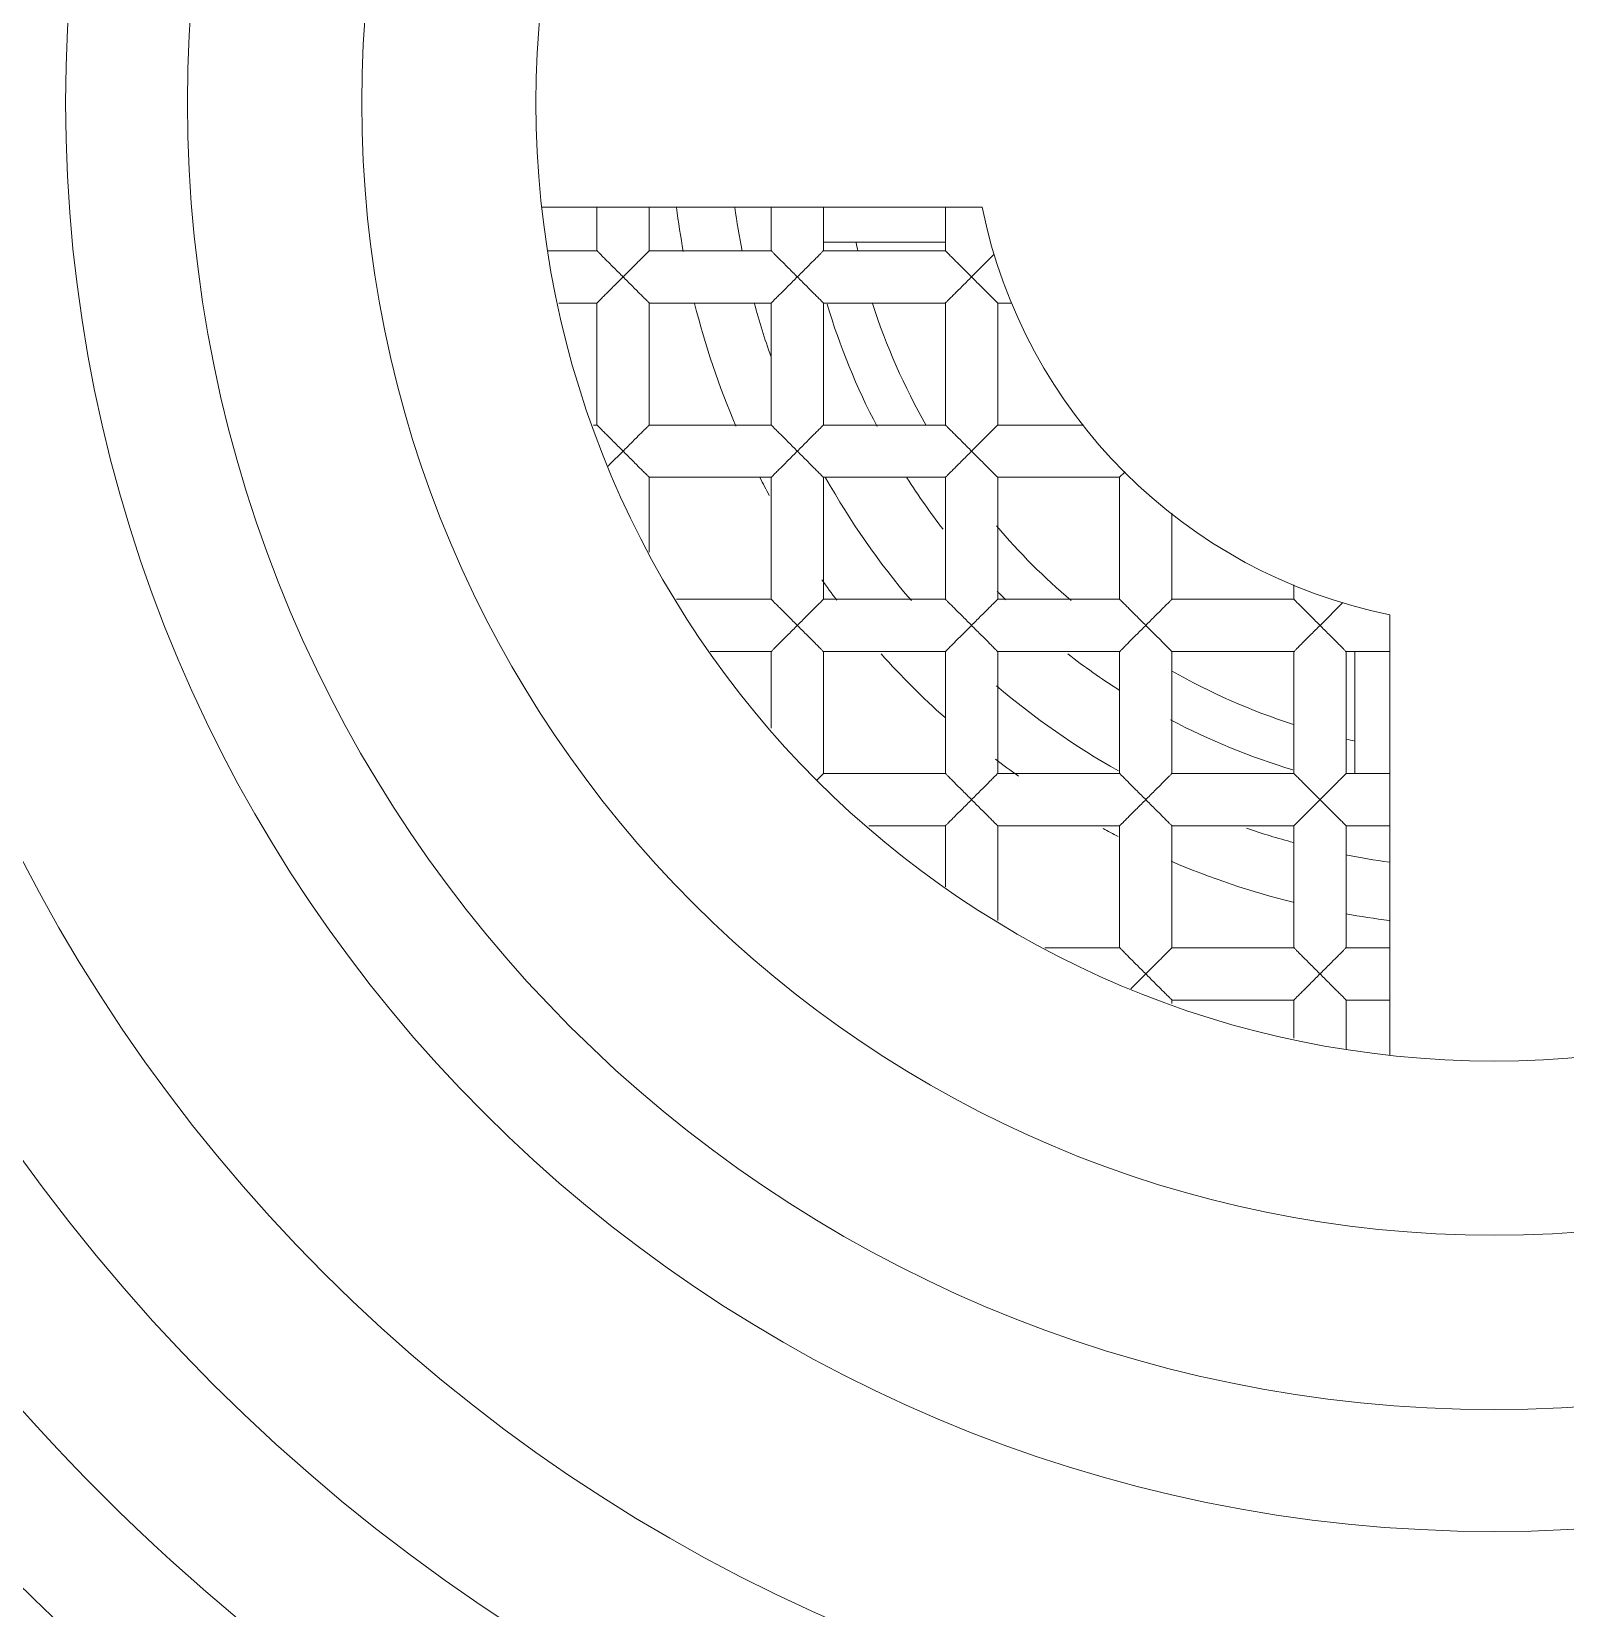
# Model space of a CAD drawing. Header units: millimetres. Extents: x 860 to 1444, y -43 to 267.
# Drawn here: x 1328.75602 to 1328.76482, y 257.45562 to 257.46466 of the extents above; entities that cross this region are included whole.
import ezdxf

# ---------------------------------------------------------------- set-up
doc = ezdxf.new("R2010")
doc.units = ezdxf.units.MM
doc.header["$MEASUREMENT"] = 0
doc.layers.add('furniture', color=251, linetype='Continuous', lineweight=5)
doc.layers.add('Furnitures', color=251, linetype='Continuous', lineweight=5)

# ---------------------------------------------------------------- blocks, each defined once
blk = doc.blocks.new('FF-08 Head Shower - Plan')
at = {"layer": 'Furnitures'}
for p, q in [((25832.7827, 2839.66774), (25832.7827, 2839.41497)), ((25832.80773, 2839.6643), (25832.80773, 2839.63602)), ((25832.83773, 2839.65791), (25832.83773, 2839.63602)), ((25832.80773, 2839.63602), (25832.7827, 2839.63602)), ((25832.90773, 2839.63602), (25832.83773, 2839.63602)), ((25832.90773, 2839.63791), (25832.90773, 2839.63602)), ((25832.93027, 2839.62856), (25832.93132, 2839.62962)), ((25832.92273, 2839.62102), (25832.93027, 2839.62856)), ((25832.80773, 2839.60602), (25832.7827, 2839.60602)), ((25832.80773, 2839.60602), (25832.80773, 2839.53602)), ((25832.83773, 2839.60602), (25832.83773, 2839.53602)), ((25832.90773, 2839.60602), (25832.83773, 2839.60602)), ((25832.90773, 2839.60602), (25832.90773, 2839.53602)), ((25832.93773, 2839.60602), (25832.93773, 2839.53602)), ((25832.98073, 2839.60602), (25832.93773, 2839.60602)), ((25833.00773, 2839.59038), (25833.00773, 2839.53602)), ((25833.03773, 2839.57109), (25833.03773, 2839.53602)), ((25832.80773, 2839.53602), (25832.7827, 2839.53602)), ((25832.90773, 2839.53602), (25832.83773, 2839.53602)), ((25833.00773, 2839.53602), (25832.93773, 2839.53602)), ((25833.08175, 2839.53602), (25833.03773, 2839.53602)), ((25832.80773, 2839.50602), (25832.7827, 2839.50602)), ((25832.80273, 2839.43602), (25832.80273, 2839.50602)), ((25832.80773, 2839.50602), (25832.80773, 2839.43602)), ((25832.83773, 2839.50602), (25832.83773, 2839.43602)), ((25832.90773, 2839.50602), (25832.83773, 2839.50602)), ((25832.90773, 2839.50602), (25832.90773, 2839.43602)), ((25832.93773, 2839.50602), (25832.93773, 2839.43602)), ((25833.00773, 2839.50602), (25832.93773, 2839.50602)), ((25833.00773, 2839.50602), (25833.00773, 2839.43602)), ((25833.03773, 2839.50602), (25833.03773, 2839.43602)), ((25833.10773, 2839.50602), (25833.03773, 2839.50602)), ((25833.11159, 2839.50989), (25833.10773, 2839.50602)), ((25833.10773, 2839.50602), (25833.10773, 2839.43602)), ((25833.13773, 2839.48005), (25833.13773, 2839.43602)), ((25832.80773, 2839.43602), (25832.7827, 2839.43602)), ((25832.90773, 2839.43602), (25832.83773, 2839.43602)), ((25833.00773, 2839.43602), (25832.93773, 2839.43602)), ((25833.10773, 2839.43602), (25833.03773, 2839.43602)), ((25833.17274, 2839.43602), (25833.13773, 2839.43602)), ((25832.82273, 2839.42102), (25832.80966, 2839.40795)), ((25832.83773, 2839.40602), (25832.83773, 2839.39783)), ((25832.90773, 2839.40602), (25832.83773, 2839.40602)), ((25832.90773, 2839.40602), (25832.90773, 2839.35669)), ((25832.93773, 2839.40602), (25832.93773, 2839.33602)), ((25833.00773, 2839.40602), (25832.93773, 2839.40602)), ((25833.00773, 2839.40602), (25833.00773, 2839.33602)), ((25833.03773, 2839.40602), (25833.03773, 2839.33602)), ((25833.10773, 2839.40602), (25833.03773, 2839.40602)), ((25833.10773, 2839.40602), (25833.10773, 2839.33602)), ((25833.13773, 2839.40602), (25833.13773, 2839.33602)), ((25833.19209, 2839.40602), (25833.13773, 2839.40602)), ((25833.20773, 2839.37904), (25833.20773, 2839.33602)), ((25832.93463, 2839.33292), (25832.93773, 2839.33602)), ((25833.00773, 2839.33602), (25832.93773, 2839.33602)), ((25833.10773, 2839.33602), (25833.03773, 2839.33602)), ((25833.20773, 2839.33602), (25833.13773, 2839.33602)), ((25833.22273, 2839.32102), (25833.23027, 2839.32856)), ((25833.23027, 2839.32856), (25833.23133, 2839.32962)), ((25833.00773, 2839.30602), (25832.95839, 2839.30602)), ((25833.00773, 2839.30602), (25833.00773, 2839.23602)), ((25833.10773, 2839.30602), (25833.03773, 2839.30602)), ((25833.03773, 2839.30602), (25833.03773, 2839.23602)), ((25833.10773, 2839.30602), (25833.10773, 2839.23602)), ((25833.20773, 2839.30602), (25833.13773, 2839.30602)), ((25833.13773, 2839.30602), (25833.13773, 2839.23602)), ((25833.20773, 2839.30602), (25833.20773, 2839.23602)), ((25833.23963, 2839.30602), (25833.23773, 2839.30602)), ((25833.23773, 2839.30602), (25833.23773, 2839.23602)), ((25833.00773, 2839.23602), (25832.99953, 2839.23602)), ((25833.10773, 2839.23602), (25833.03773, 2839.23602)), ((25833.20773, 2839.23602), (25833.13773, 2839.23602)), ((25833.25961, 2839.23602), (25833.23773, 2839.23602)), ((25833.02273, 2839.22102), (25833.00966, 2839.20795)), ((25833.10773, 2839.20602), (25833.03773, 2839.20602)), ((25833.03773, 2839.20602), (25833.03773, 2839.18099)), ((25833.10773, 2839.20602), (25833.10773, 2839.18099)), ((25833.20773, 2839.20602), (25833.13773, 2839.20602)), ((25833.13773, 2839.20602), (25833.13773, 2839.18099)), ((25833.20773, 2839.20602), (25833.20773, 2839.18099)), ((25833.26595, 2839.20602), (25833.23773, 2839.20602)), ((25833.23773, 2839.20602), (25833.23773, 2839.18099)), ((25833.03773, 2839.20102), (25833.10773, 2839.20102)), ((25833.01667, 2839.18099), (25833.26945, 2839.18099))]:
    blk.add_line(p, q, dxfattribs=at)
for radius in [15, 13.07386, 11.95076, 1.7, 1.6, 1.5, 1.2, 1.13, 1.04, 0.82, 0.75, 0.75, 0.65, 0.55]:
    blk.add_circle((25832.72273, 2839.12102), radius, dxfattribs=at)
for radius, start, end in [(0.95, 89.34264, 88.50628), (0.47321, 79.60953, 82.70093), (0.47321, 66.8969, 75.90215), (0.44, 78.83883, 82.14771), (0.44, 70.67781, 74.79816), (0.47321, 61.55593, 62.95175), (0.4, 62.30622, 73.20817), (0.44, 49.49616, 60.71246), (0.47321, 52.88895, 54.63922), (0.375, 76.88026, 77.68223), (0.375, 60.40665, 72.0942), (0.47321, 41.77198, 48.04161), (0.4, 52.27246, 57.42586), (0.3, 11.53148, 78.46852), (0.375, 40.36829, 49.6317), (0.4, 44.51212, 45.48788), (0.44, 29.35673, 40.48748), (0.47321, 35.24999, 37.21436), (0.4, 32.57414, 37.72754), (0.47321, 27.15045, 28.32719), (0.375, 17.9058, 29.59336), (0.4, 16.79183, 27.69378), (0.47321, 14.11912, 23.0763), (0.44, 15.17035, 18.84201), (0.375, 12.31777, 13.11974), (0.44, 7.85766, 11.17222), (0.47321, 7.31829, 10.35168)]:
    blk.add_arc((25832.72273, 2839.12102), radius, start, end, dxfattribs=at)
for points, knots in [([(25832.80773, 2839.63602), (25832.80778, 2839.63602), (25832.80789, 2839.6358), (25832.80822, 2839.63556), (25832.8087, 2839.63504), (25832.80935, 2839.6344), (25832.81014, 2839.63361), (25832.81138, 2839.63237), (25832.81312, 2839.63063), (25832.81536, 2839.62839), (25832.81859, 2839.62517), (25832.82104, 2839.62267), (25832.82273, 2839.62102)], [0, 0, 0, 0, 0.007363, 0.028045, 0.061248, 0.105306, 0.158198, 0.218252, 0.354532, 0.505666, 0.665989, 1, 1, 1, 1]), ([(25832.82273, 2839.62102), (25832.82441, 2839.62267), (25832.82686, 2839.62517), (25832.8301, 2839.62839), (25832.83234, 2839.63063), (25832.83407, 2839.63237), (25832.83532, 2839.63361), (25832.8361, 2839.6344), (25832.83676, 2839.63504), (25832.83724, 2839.63556), (25832.83756, 2839.6358), (25832.83768, 2839.63602), (25832.83773, 2839.63602)], [0, 0, 0, 0, 0.334001, 0.494316, 0.64545, 0.781726, 0.841779, 0.894689, 0.938757, 0.971929, 0.992572, 1, 1, 1, 1]), ([(25832.90773, 2839.63602), (25832.90778, 2839.63602), (25832.90789, 2839.6358), (25832.90822, 2839.63556), (25832.9087, 2839.63504), (25832.90935, 2839.6344), (25832.91014, 2839.63361), (25832.91138, 2839.63237), (25832.91312, 2839.63063), (25832.91536, 2839.62839), (25832.91859, 2839.62517), (25832.92104, 2839.62267), (25832.92273, 2839.62102)], [0, 0, 0, 0, 0.007363, 0.028045, 0.061248, 0.105306, 0.158198, 0.218252, 0.354532, 0.505666, 0.665989, 1, 1, 1, 1]), ([(25832.82273, 2839.62102), (25832.82104, 2839.61937), (25832.81859, 2839.61687), (25832.81536, 2839.61365), (25832.81312, 2839.61141), (25832.81138, 2839.60967), (25832.81014, 2839.60843), (25832.80935, 2839.60764), (25832.8087, 2839.60701), (25832.80822, 2839.60648), (25832.80789, 2839.60624), (25832.80778, 2839.60602), (25832.80773, 2839.60602)], [0, 0, 0, 0, 0.33401, 0.494331, 0.645464, 0.781741, 0.841794, 0.894693, 0.938756, 0.971944, 0.992605, 1, 1, 1, 1]), ([(25832.83773, 2839.60602), (25832.83768, 2839.60602), (25832.83756, 2839.60624), (25832.83724, 2839.60648), (25832.83676, 2839.60701), (25832.8361, 2839.60764), (25832.83532, 2839.60843), (25832.83407, 2839.60967), (25832.83234, 2839.61141), (25832.8301, 2839.61365), (25832.82686, 2839.61687), (25832.82441, 2839.61937), (25832.82273, 2839.62102)], [0, 0, 0, 0, 0.007411, 0.028064, 0.061245, 0.10531, 0.158215, 0.218268, 0.354545, 0.50568, 0.665997, 1, 1, 1, 1]), ([(25832.92273, 2839.62102), (25832.92104, 2839.61937), (25832.91859, 2839.61687), (25832.91536, 2839.61365), (25832.91312, 2839.61141), (25832.91138, 2839.60967), (25832.91014, 2839.60843), (25832.90935, 2839.60764), (25832.9087, 2839.60701), (25832.90822, 2839.60648), (25832.90789, 2839.60624), (25832.90778, 2839.60602), (25832.90773, 2839.60602)], [0, 0, 0, 0, 0.33401, 0.494331, 0.645464, 0.781741, 0.841794, 0.894693, 0.938756, 0.971944, 0.992605, 1, 1, 1, 1]), ([(25832.93773, 2839.60602), (25832.93768, 2839.60602), (25832.93756, 2839.60624), (25832.93724, 2839.60648), (25832.93676, 2839.60701), (25832.9361, 2839.60764), (25832.93532, 2839.60843), (25832.93407, 2839.60967), (25832.93234, 2839.61141), (25832.9301, 2839.61365), (25832.92686, 2839.61687), (25832.92441, 2839.61937), (25832.92273, 2839.62102)], [0, 0, 0, 0, 0.007411, 0.028064, 0.061245, 0.10531, 0.158215, 0.218268, 0.354545, 0.50568, 0.665997, 1, 1, 1, 1]), ([(25832.80773, 2839.53602), (25832.80778, 2839.53602), (25832.80789, 2839.5358), (25832.80822, 2839.53556), (25832.8087, 2839.53504), (25832.80935, 2839.5344), (25832.81014, 2839.53361), (25832.81138, 2839.53237), (25832.81312, 2839.53063), (25832.81536, 2839.52839), (25832.81859, 2839.52517), (25832.82104, 2839.52267), (25832.82273, 2839.52102)], [0, 0, 0, 0, 0.007363, 0.028045, 0.061248, 0.105306, 0.158198, 0.218252, 0.354532, 0.505666, 0.665989, 1, 1, 1, 1]), ([(25832.82273, 2839.52102), (25832.82441, 2839.52267), (25832.82686, 2839.52517), (25832.8301, 2839.52839), (25832.83234, 2839.53063), (25832.83407, 2839.53237), (25832.83532, 2839.53361), (25832.8361, 2839.5344), (25832.83676, 2839.53504), (25832.83724, 2839.53556), (25832.83756, 2839.5358), (25832.83768, 2839.53602), (25832.83773, 2839.53602)], [0, 0, 0, 0, 0.334001, 0.494316, 0.64545, 0.781726, 0.841779, 0.894689, 0.938757, 0.971929, 0.992572, 1, 1, 1, 1]), ([(25832.90773, 2839.53602), (25832.90778, 2839.53602), (25832.90789, 2839.5358), (25832.90822, 2839.53556), (25832.9087, 2839.53504), (25832.90935, 2839.5344), (25832.91014, 2839.53361), (25832.91138, 2839.53237), (25832.91312, 2839.53063), (25832.91536, 2839.52839), (25832.91859, 2839.52517), (25832.92104, 2839.52267), (25832.92273, 2839.52102)], [0, 0, 0, 0, 0.007363, 0.028045, 0.061248, 0.105306, 0.158198, 0.218252, 0.354532, 0.505666, 0.665989, 1, 1, 1, 1]), ([(25832.92273, 2839.52102), (25832.92441, 2839.52267), (25832.92686, 2839.52517), (25832.9301, 2839.52839), (25832.93234, 2839.53063), (25832.93407, 2839.53237), (25832.93532, 2839.53361), (25832.9361, 2839.5344), (25832.93676, 2839.53504), (25832.93724, 2839.53556), (25832.93756, 2839.5358), (25832.93768, 2839.53602), (25832.93773, 2839.53602)], [0, 0, 0, 0, 0.334001, 0.494316, 0.64545, 0.781726, 0.841779, 0.894689, 0.938757, 0.971929, 0.992572, 1, 1, 1, 1]), ([(25833.00773, 2839.53602), (25833.00778, 2839.53602), (25833.00789, 2839.5358), (25833.00822, 2839.53556), (25833.0087, 2839.53504), (25833.00935, 2839.5344), (25833.01014, 2839.53361), (25833.01138, 2839.53237), (25833.01312, 2839.53063), (25833.01536, 2839.52839), (25833.01859, 2839.52517), (25833.02104, 2839.52267), (25833.02273, 2839.52102)], [0, 0, 0, 0, 0.007363, 0.028045, 0.061248, 0.105306, 0.158198, 0.218252, 0.354532, 0.505666, 0.665989, 1, 1, 1, 1]), ([(25833.02273, 2839.52102), (25833.02441, 2839.52267), (25833.02686, 2839.52517), (25833.0301, 2839.52839), (25833.03234, 2839.53063), (25833.03407, 2839.53237), (25833.03532, 2839.53361), (25833.0361, 2839.5344), (25833.03676, 2839.53504), (25833.03724, 2839.53556), (25833.03756, 2839.5358), (25833.03768, 2839.53602), (25833.03773, 2839.53602)], [0, 0, 0, 0, 0.334001, 0.494316, 0.64545, 0.781726, 0.841779, 0.894689, 0.938757, 0.971929, 0.992572, 1, 1, 1, 1]), ([(25832.82273, 2839.52102), (25832.82104, 2839.51937), (25832.81859, 2839.51687), (25832.81536, 2839.51365), (25832.81312, 2839.51141), (25832.81138, 2839.50967), (25832.81014, 2839.50843), (25832.80935, 2839.50764), (25832.8087, 2839.50701), (25832.80822, 2839.50648), (25832.80789, 2839.50624), (25832.80778, 2839.50602), (25832.80773, 2839.50602)], [0, 0, 0, 0, 0.33401, 0.494331, 0.645464, 0.781741, 0.841794, 0.894693, 0.938756, 0.971944, 0.992605, 1, 1, 1, 1]), ([(25832.83773, 2839.50602), (25832.83768, 2839.50602), (25832.83756, 2839.50624), (25832.83724, 2839.50648), (25832.83676, 2839.50701), (25832.8361, 2839.50764), (25832.83532, 2839.50843), (25832.83407, 2839.50967), (25832.83234, 2839.51141), (25832.8301, 2839.51365), (25832.82686, 2839.51687), (25832.82441, 2839.51937), (25832.82273, 2839.52102)], [0, 0, 0, 0, 0.007411, 0.028064, 0.061245, 0.10531, 0.158215, 0.218268, 0.354545, 0.50568, 0.665997, 1, 1, 1, 1]), ([(25832.92273, 2839.52102), (25832.92104, 2839.51937), (25832.91859, 2839.51687), (25832.91536, 2839.51365), (25832.91312, 2839.51141), (25832.91138, 2839.50967), (25832.91014, 2839.50843), (25832.90935, 2839.50764), (25832.9087, 2839.50701), (25832.90822, 2839.50648), (25832.90789, 2839.50624), (25832.90778, 2839.50602), (25832.90773, 2839.50602)], [0, 0, 0, 0, 0.33401, 0.494331, 0.645464, 0.781741, 0.841794, 0.894693, 0.938756, 0.971944, 0.992605, 1, 1, 1, 1]), ([(25832.93773, 2839.50602), (25832.93768, 2839.50602), (25832.93756, 2839.50624), (25832.93724, 2839.50648), (25832.93676, 2839.50701), (25832.9361, 2839.50764), (25832.93532, 2839.50843), (25832.93407, 2839.50967), (25832.93234, 2839.51141), (25832.9301, 2839.51365), (25832.92686, 2839.51687), (25832.92441, 2839.51937), (25832.92273, 2839.52102)], [0, 0, 0, 0, 0.007411, 0.028064, 0.061245, 0.10531, 0.158215, 0.218268, 0.354545, 0.50568, 0.665997, 1, 1, 1, 1]), ([(25833.02273, 2839.52102), (25833.02104, 2839.51937), (25833.01859, 2839.51687), (25833.01536, 2839.51365), (25833.01312, 2839.51141), (25833.01138, 2839.50967), (25833.01014, 2839.50843), (25833.00935, 2839.50764), (25833.0087, 2839.50701), (25833.00822, 2839.50648), (25833.00789, 2839.50624), (25833.00778, 2839.50602), (25833.00773, 2839.50602)], [0, 0, 0, 0, 0.33401, 0.494331, 0.645464, 0.781741, 0.841794, 0.894693, 0.938756, 0.971944, 0.992605, 1, 1, 1, 1]), ([(25833.03773, 2839.50602), (25833.03768, 2839.50602), (25833.03756, 2839.50624), (25833.03724, 2839.50648), (25833.03676, 2839.50701), (25833.0361, 2839.50764), (25833.03532, 2839.50843), (25833.03407, 2839.50967), (25833.03234, 2839.51141), (25833.0301, 2839.51365), (25833.02686, 2839.51687), (25833.02441, 2839.51937), (25833.02273, 2839.52102)], [0, 0, 0, 0, 0.007411, 0.028064, 0.061245, 0.10531, 0.158215, 0.218268, 0.354545, 0.50568, 0.665997, 1, 1, 1, 1]), ([(25832.80773, 2839.43602), (25832.80778, 2839.43602), (25832.80789, 2839.4358), (25832.80822, 2839.43556), (25832.8087, 2839.43504), (25832.80935, 2839.4344), (25832.81014, 2839.43361), (25832.81138, 2839.43237), (25832.81312, 2839.43063), (25832.81536, 2839.42839), (25832.81859, 2839.42517), (25832.82104, 2839.42267), (25832.82273, 2839.42102)], [0, 0, 0, 0, 0.007363, 0.028045, 0.061248, 0.105306, 0.158198, 0.218252, 0.354532, 0.505666, 0.665989, 1, 1, 1, 1]), ([(25832.82273, 2839.42102), (25832.82441, 2839.42267), (25832.82686, 2839.42517), (25832.8301, 2839.42839), (25832.83234, 2839.43063), (25832.83407, 2839.43237), (25832.83532, 2839.43361), (25832.8361, 2839.4344), (25832.83676, 2839.43504), (25832.83724, 2839.43556), (25832.83756, 2839.4358), (25832.83768, 2839.43602), (25832.83773, 2839.43602)], [0, 0, 0, 0, 0.334001, 0.494316, 0.64545, 0.781726, 0.841779, 0.894689, 0.938757, 0.971929, 0.992572, 1, 1, 1, 1]), ([(25832.90773, 2839.43602), (25832.90778, 2839.43602), (25832.90789, 2839.4358), (25832.90822, 2839.43556), (25832.9087, 2839.43504), (25832.90935, 2839.4344), (25832.91014, 2839.43361), (25832.91138, 2839.43237), (25832.91312, 2839.43063), (25832.91536, 2839.42839), (25832.91859, 2839.42517), (25832.92104, 2839.42267), (25832.92273, 2839.42102)], [0, 0, 0, 0, 0.007363, 0.028045, 0.061248, 0.105306, 0.158198, 0.218252, 0.354532, 0.505666, 0.665989, 1, 1, 1, 1]), ([(25832.92273, 2839.42102), (25832.92441, 2839.42267), (25832.92686, 2839.42517), (25832.9301, 2839.42839), (25832.93234, 2839.43063), (25832.93407, 2839.43237), (25832.93532, 2839.43361), (25832.9361, 2839.4344), (25832.93676, 2839.43504), (25832.93724, 2839.43556), (25832.93756, 2839.4358), (25832.93768, 2839.43602), (25832.93773, 2839.43602)], [0, 0, 0, 0, 0.334001, 0.494316, 0.64545, 0.781726, 0.841779, 0.894689, 0.938757, 0.971929, 0.992572, 1, 1, 1, 1]), ([(25833.00773, 2839.43602), (25833.00778, 2839.43602), (25833.00789, 2839.4358), (25833.00822, 2839.43556), (25833.0087, 2839.43504), (25833.00935, 2839.4344), (25833.01014, 2839.43361), (25833.01138, 2839.43237), (25833.01312, 2839.43063), (25833.01536, 2839.42839), (25833.01859, 2839.42517), (25833.02104, 2839.42267), (25833.02273, 2839.42102)], [0, 0, 0, 0, 0.007363, 0.028045, 0.061248, 0.105306, 0.158198, 0.218252, 0.354532, 0.505666, 0.665989, 1, 1, 1, 1]), ([(25833.02273, 2839.42102), (25833.02441, 2839.42267), (25833.02686, 2839.42517), (25833.0301, 2839.42839), (25833.03234, 2839.43063), (25833.03407, 2839.43237), (25833.03532, 2839.43361), (25833.0361, 2839.4344), (25833.03676, 2839.43504), (25833.03724, 2839.43556), (25833.03756, 2839.4358), (25833.03768, 2839.43602), (25833.03773, 2839.43602)], [0, 0, 0, 0, 0.334001, 0.494316, 0.64545, 0.781726, 0.841779, 0.894689, 0.938757, 0.971929, 0.992572, 1, 1, 1, 1]), ([(25833.10773, 2839.43602), (25833.10778, 2839.43602), (25833.10789, 2839.4358), (25833.10822, 2839.43556), (25833.1087, 2839.43504), (25833.10935, 2839.4344), (25833.11014, 2839.43361), (25833.11138, 2839.43237), (25833.11312, 2839.43063), (25833.11536, 2839.42839), (25833.11859, 2839.42517), (25833.12104, 2839.42267), (25833.12273, 2839.42102)], [0, 0, 0, 0, 0.007363, 0.028045, 0.061248, 0.105306, 0.158198, 0.218252, 0.354532, 0.505666, 0.665989, 1, 1, 1, 1]), ([(25833.12273, 2839.42102), (25833.12441, 2839.42267), (25833.12686, 2839.42517), (25833.1301, 2839.42839), (25833.13234, 2839.43063), (25833.13407, 2839.43237), (25833.13532, 2839.43361), (25833.1361, 2839.4344), (25833.13676, 2839.43504), (25833.13724, 2839.43556), (25833.13756, 2839.4358), (25833.13768, 2839.43602), (25833.13773, 2839.43602)], [0, 0, 0, 0, 0.334001, 0.494316, 0.64545, 0.781726, 0.841779, 0.894689, 0.938757, 0.971929, 0.992572, 1, 1, 1, 1]), ([(25832.83773, 2839.40602), (25832.83768, 2839.40602), (25832.83756, 2839.40624), (25832.83724, 2839.40648), (25832.83676, 2839.40701), (25832.8361, 2839.40764), (25832.83532, 2839.40843), (25832.83407, 2839.40967), (25832.83234, 2839.41141), (25832.8301, 2839.41365), (25832.82686, 2839.41687), (25832.82441, 2839.41937), (25832.82273, 2839.42102)], [0, 0, 0, 0, 0.007411, 0.028064, 0.061245, 0.10531, 0.158215, 0.218268, 0.354545, 0.50568, 0.665997, 1, 1, 1, 1]), ([(25832.92273, 2839.42102), (25832.92104, 2839.41937), (25832.91859, 2839.41687), (25832.91536, 2839.41365), (25832.91312, 2839.41141), (25832.91138, 2839.40967), (25832.91014, 2839.40843), (25832.90935, 2839.40764), (25832.9087, 2839.40701), (25832.90822, 2839.40648), (25832.90789, 2839.40624), (25832.90778, 2839.40602), (25832.90773, 2839.40602)], [0, 0, 0, 0, 0.33401, 0.494331, 0.645464, 0.781741, 0.841794, 0.894693, 0.938756, 0.971944, 0.992605, 1, 1, 1, 1]), ([(25832.93773, 2839.40602), (25832.93768, 2839.40602), (25832.93756, 2839.40624), (25832.93724, 2839.40648), (25832.93676, 2839.40701), (25832.9361, 2839.40764), (25832.93532, 2839.40843), (25832.93407, 2839.40967), (25832.93234, 2839.41141), (25832.9301, 2839.41365), (25832.92686, 2839.41687), (25832.92441, 2839.41937), (25832.92273, 2839.42102)], [0, 0, 0, 0, 0.007411, 0.028064, 0.061245, 0.10531, 0.158215, 0.218268, 0.354545, 0.50568, 0.665997, 1, 1, 1, 1]), ([(25833.02273, 2839.42102), (25833.02104, 2839.41937), (25833.01859, 2839.41687), (25833.01536, 2839.41365), (25833.01312, 2839.41141), (25833.01138, 2839.40967), (25833.01014, 2839.40843), (25833.00935, 2839.40764), (25833.0087, 2839.40701), (25833.00822, 2839.40648), (25833.00789, 2839.40624), (25833.00778, 2839.40602), (25833.00773, 2839.40602)], [0, 0, 0, 0, 0.33401, 0.494331, 0.645464, 0.781741, 0.841794, 0.894693, 0.938756, 0.971944, 0.992605, 1, 1, 1, 1]), ([(25833.03773, 2839.40602), (25833.03768, 2839.40602), (25833.03756, 2839.40624), (25833.03724, 2839.40648), (25833.03676, 2839.40701), (25833.0361, 2839.40764), (25833.03532, 2839.40843), (25833.03407, 2839.40967), (25833.03234, 2839.41141), (25833.0301, 2839.41365), (25833.02686, 2839.41687), (25833.02441, 2839.41937), (25833.02273, 2839.42102)], [0, 0, 0, 0, 0.007411, 0.028064, 0.061245, 0.10531, 0.158215, 0.218268, 0.354545, 0.50568, 0.665997, 1, 1, 1, 1]), ([(25833.12273, 2839.42102), (25833.12104, 2839.41937), (25833.11859, 2839.41687), (25833.11536, 2839.41365), (25833.11312, 2839.41141), (25833.11138, 2839.40967), (25833.11014, 2839.40843), (25833.10935, 2839.40764), (25833.1087, 2839.40701), (25833.10822, 2839.40648), (25833.10789, 2839.40624), (25833.10778, 2839.40602), (25833.10773, 2839.40602)], [0, 0, 0, 0, 0.33401, 0.494331, 0.645464, 0.781741, 0.841794, 0.894693, 0.938756, 0.971944, 0.992605, 1, 1, 1, 1]), ([(25833.13773, 2839.40602), (25833.13768, 2839.40602), (25833.13756, 2839.40624), (25833.13724, 2839.40648), (25833.13676, 2839.40701), (25833.1361, 2839.40764), (25833.13532, 2839.40843), (25833.13407, 2839.40967), (25833.13234, 2839.41141), (25833.1301, 2839.41365), (25833.12686, 2839.41687), (25833.12441, 2839.41937), (25833.12273, 2839.42102)], [0, 0, 0, 0, 0.007411, 0.028064, 0.061245, 0.10531, 0.158215, 0.218268, 0.354545, 0.50568, 0.665997, 1, 1, 1, 1]), ([(25833.00773, 2839.33602), (25833.00778, 2839.33602), (25833.00789, 2839.3358), (25833.00822, 2839.33556), (25833.0087, 2839.33504), (25833.00935, 2839.3344), (25833.01014, 2839.33361), (25833.01138, 2839.33237), (25833.01312, 2839.33063), (25833.01536, 2839.32839), (25833.01859, 2839.32517), (25833.02104, 2839.32267), (25833.02273, 2839.32102)], [0, 0, 0, 0, 0.007363, 0.028045, 0.061248, 0.105306, 0.158198, 0.218252, 0.354532, 0.505666, 0.665989, 1, 1, 1, 1]), ([(25833.02273, 2839.32102), (25833.02441, 2839.32267), (25833.02686, 2839.32517), (25833.0301, 2839.32839), (25833.03234, 2839.33063), (25833.03407, 2839.33237), (25833.03532, 2839.33361), (25833.0361, 2839.3344), (25833.03676, 2839.33504), (25833.03724, 2839.33556), (25833.03756, 2839.3358), (25833.03768, 2839.33602), (25833.03773, 2839.33602)], [0, 0, 0, 0, 0.334001, 0.494316, 0.64545, 0.781726, 0.841779, 0.894689, 0.938757, 0.971929, 0.992572, 1, 1, 1, 1]), ([(25833.10773, 2839.33602), (25833.10778, 2839.33602), (25833.10789, 2839.3358), (25833.10822, 2839.33556), (25833.1087, 2839.33504), (25833.10935, 2839.3344), (25833.11014, 2839.33361), (25833.11138, 2839.33237), (25833.11312, 2839.33063), (25833.11536, 2839.32839), (25833.11859, 2839.32517), (25833.12104, 2839.32267), (25833.12273, 2839.32102)], [0, 0, 0, 0, 0.007363, 0.028045, 0.061248, 0.105306, 0.158198, 0.218252, 0.354532, 0.505666, 0.665989, 1, 1, 1, 1]), ([(25833.12273, 2839.32102), (25833.12441, 2839.32267), (25833.12686, 2839.32517), (25833.1301, 2839.32839), (25833.13234, 2839.33063), (25833.13407, 2839.33237), (25833.13532, 2839.33361), (25833.1361, 2839.3344), (25833.13676, 2839.33504), (25833.13724, 2839.33556), (25833.13756, 2839.3358), (25833.13768, 2839.33602), (25833.13773, 2839.33602)], [0, 0, 0, 0, 0.334001, 0.494316, 0.64545, 0.781726, 0.841779, 0.894689, 0.938757, 0.971929, 0.992572, 1, 1, 1, 1]), ([(25833.20773, 2839.33602), (25833.20778, 2839.33602), (25833.20789, 2839.3358), (25833.20822, 2839.33556), (25833.2087, 2839.33504), (25833.20935, 2839.3344), (25833.21014, 2839.33361), (25833.21138, 2839.33237), (25833.21312, 2839.33063), (25833.21536, 2839.32839), (25833.21859, 2839.32517), (25833.22104, 2839.32267), (25833.22273, 2839.32102)], [0, 0, 0, 0, 0.007363, 0.028045, 0.061248, 0.105306, 0.158198, 0.218252, 0.354532, 0.505666, 0.665989, 1, 1, 1, 1]), ([(25833.02273, 2839.32102), (25833.02104, 2839.31937), (25833.01859, 2839.31687), (25833.01536, 2839.31365), (25833.01312, 2839.31141), (25833.01138, 2839.30967), (25833.01014, 2839.30843), (25833.00935, 2839.30764), (25833.0087, 2839.30701), (25833.00822, 2839.30648), (25833.00789, 2839.30624), (25833.00778, 2839.30602), (25833.00773, 2839.30602)], [0, 0, 0, 0, 0.33401, 0.494331, 0.645464, 0.781741, 0.841794, 0.894693, 0.938756, 0.971944, 0.992605, 1, 1, 1, 1]), ([(25833.03773, 2839.30602), (25833.03768, 2839.30602), (25833.03756, 2839.30624), (25833.03724, 2839.30648), (25833.03676, 2839.30701), (25833.0361, 2839.30764), (25833.03532, 2839.30843), (25833.03407, 2839.30967), (25833.03234, 2839.31141), (25833.0301, 2839.31365), (25833.02686, 2839.31687), (25833.02441, 2839.31937), (25833.02273, 2839.32102)], [0, 0, 0, 0, 0.007411, 0.028064, 0.061245, 0.10531, 0.158215, 0.218268, 0.354545, 0.50568, 0.665997, 1, 1, 1, 1]), ([(25833.12273, 2839.32102), (25833.12104, 2839.31937), (25833.11859, 2839.31687), (25833.11536, 2839.31365), (25833.11312, 2839.31141), (25833.11138, 2839.30967), (25833.11014, 2839.30843), (25833.10935, 2839.30764), (25833.1087, 2839.30701), (25833.10822, 2839.30648), (25833.10789, 2839.30624), (25833.10778, 2839.30602), (25833.10773, 2839.30602)], [0, 0, 0, 0, 0.33401, 0.494331, 0.645464, 0.781741, 0.841794, 0.894693, 0.938756, 0.971944, 0.992605, 1, 1, 1, 1]), ([(25833.13773, 2839.30602), (25833.13768, 2839.30602), (25833.13756, 2839.30624), (25833.13724, 2839.30648), (25833.13676, 2839.30701), (25833.1361, 2839.30764), (25833.13532, 2839.30843), (25833.13407, 2839.30967), (25833.13234, 2839.31141), (25833.1301, 2839.31365), (25833.12686, 2839.31687), (25833.12441, 2839.31937), (25833.12273, 2839.32102)], [0, 0, 0, 0, 0.007411, 0.028064, 0.061245, 0.10531, 0.158215, 0.218268, 0.354545, 0.50568, 0.665997, 1, 1, 1, 1]), ([(25833.22273, 2839.32102), (25833.22104, 2839.31937), (25833.21859, 2839.31687), (25833.21536, 2839.31365), (25833.21312, 2839.31141), (25833.21138, 2839.30967), (25833.21014, 2839.30843), (25833.20935, 2839.30764), (25833.2087, 2839.30701), (25833.20822, 2839.30648), (25833.20789, 2839.30624), (25833.20778, 2839.30602), (25833.20773, 2839.30602)], [0, 0, 0, 0, 0.33401, 0.494331, 0.645464, 0.781741, 0.841794, 0.894693, 0.938756, 0.971944, 0.992605, 1, 1, 1, 1]), ([(25833.23773, 2839.30602), (25833.23768, 2839.30602), (25833.23756, 2839.30624), (25833.23724, 2839.30648), (25833.23676, 2839.30701), (25833.2361, 2839.30764), (25833.23532, 2839.30843), (25833.23407, 2839.30967), (25833.23234, 2839.31141), (25833.2301, 2839.31365), (25833.22686, 2839.31687), (25833.22441, 2839.31937), (25833.22273, 2839.32102)], [0, 0, 0, 0, 0.007411, 0.028064, 0.061245, 0.10531, 0.158215, 0.218268, 0.354545, 0.50568, 0.665997, 1, 1, 1, 1]), ([(25833.00773, 2839.23602), (25833.00778, 2839.23602), (25833.00789, 2839.2358), (25833.00822, 2839.23556), (25833.0087, 2839.23504), (25833.00935, 2839.2344), (25833.01014, 2839.23361), (25833.01138, 2839.23237), (25833.01312, 2839.23063), (25833.01536, 2839.22839), (25833.01859, 2839.22517), (25833.02104, 2839.22267), (25833.02273, 2839.22102)], [0, 0, 0, 0, 0.007363, 0.028045, 0.061248, 0.105306, 0.158198, 0.218252, 0.354532, 0.505666, 0.665989, 1, 1, 1, 1]), ([(25833.02273, 2839.22102), (25833.02441, 2839.22267), (25833.02686, 2839.22517), (25833.0301, 2839.22839), (25833.03234, 2839.23063), (25833.03407, 2839.23237), (25833.03532, 2839.23361), (25833.0361, 2839.2344), (25833.03676, 2839.23504), (25833.03724, 2839.23556), (25833.03756, 2839.2358), (25833.03768, 2839.23602), (25833.03773, 2839.23602)], [0, 0, 0, 0, 0.334001, 0.494316, 0.64545, 0.781726, 0.841779, 0.894689, 0.938757, 0.971929, 0.992572, 1, 1, 1, 1]), ([(25833.10773, 2839.23602), (25833.10778, 2839.23602), (25833.10789, 2839.2358), (25833.10822, 2839.23556), (25833.1087, 2839.23504), (25833.10935, 2839.2344), (25833.11014, 2839.23361), (25833.11138, 2839.23237), (25833.11312, 2839.23063), (25833.11536, 2839.22839), (25833.11859, 2839.22517), (25833.12104, 2839.22267), (25833.12273, 2839.22102)], [0, 0, 0, 0, 0.007363, 0.028045, 0.061248, 0.105306, 0.158198, 0.218252, 0.354532, 0.505666, 0.665989, 1, 1, 1, 1]), ([(25833.12273, 2839.22102), (25833.12441, 2839.22267), (25833.12686, 2839.22517), (25833.1301, 2839.22839), (25833.13234, 2839.23063), (25833.13407, 2839.23237), (25833.13532, 2839.23361), (25833.1361, 2839.2344), (25833.13676, 2839.23504), (25833.13724, 2839.23556), (25833.13756, 2839.2358), (25833.13768, 2839.23602), (25833.13773, 2839.23602)], [0, 0, 0, 0, 0.334001, 0.494316, 0.64545, 0.781726, 0.841779, 0.894689, 0.938757, 0.971929, 0.992572, 1, 1, 1, 1]), ([(25833.20773, 2839.23602), (25833.20778, 2839.23602), (25833.20789, 2839.2358), (25833.20822, 2839.23556), (25833.2087, 2839.23504), (25833.20935, 2839.2344), (25833.21014, 2839.23361), (25833.21138, 2839.23237), (25833.21312, 2839.23063), (25833.21536, 2839.22839), (25833.21859, 2839.22517), (25833.22104, 2839.22267), (25833.22273, 2839.22102)], [0, 0, 0, 0, 0.007363, 0.028045, 0.061248, 0.105306, 0.158198, 0.218252, 0.354532, 0.505666, 0.665989, 1, 1, 1, 1]), ([(25833.22273, 2839.22102), (25833.22441, 2839.22267), (25833.22686, 2839.22517), (25833.2301, 2839.22839), (25833.23234, 2839.23063), (25833.23407, 2839.23237), (25833.23532, 2839.23361), (25833.2361, 2839.2344), (25833.23676, 2839.23504), (25833.23724, 2839.23556), (25833.23756, 2839.2358), (25833.23768, 2839.23602), (25833.23773, 2839.23602)], [0, 0, 0, 0, 0.334001, 0.494316, 0.64545, 0.781726, 0.841779, 0.894689, 0.938757, 0.971929, 0.992572, 1, 1, 1, 1]), ([(25833.03773, 2839.20602), (25833.03768, 2839.20602), (25833.03756, 2839.20624), (25833.03724, 2839.20648), (25833.03676, 2839.20701), (25833.0361, 2839.20764), (25833.03532, 2839.20843), (25833.03407, 2839.20967), (25833.03234, 2839.21141), (25833.0301, 2839.21365), (25833.02686, 2839.21687), (25833.02441, 2839.21937), (25833.02273, 2839.22102)], [0, 0, 0, 0, 0.007411, 0.028064, 0.061245, 0.10531, 0.158215, 0.218268, 0.354545, 0.50568, 0.665997, 1, 1, 1, 1]), ([(25833.12273, 2839.22102), (25833.12104, 2839.21937), (25833.11859, 2839.21687), (25833.11536, 2839.21365), (25833.11312, 2839.21141), (25833.11138, 2839.20967), (25833.11014, 2839.20843), (25833.10935, 2839.20764), (25833.1087, 2839.20701), (25833.10822, 2839.20648), (25833.10789, 2839.20624), (25833.10778, 2839.20602), (25833.10773, 2839.20602)], [0, 0, 0, 0, 0.33401, 0.494331, 0.645464, 0.781741, 0.841794, 0.894693, 0.938756, 0.971944, 0.992605, 1, 1, 1, 1]), ([(25833.13773, 2839.20602), (25833.13768, 2839.20602), (25833.13756, 2839.20624), (25833.13724, 2839.20648), (25833.13676, 2839.20701), (25833.1361, 2839.20764), (25833.13532, 2839.20843), (25833.13407, 2839.20967), (25833.13234, 2839.21141), (25833.1301, 2839.21365), (25833.12686, 2839.21687), (25833.12441, 2839.21937), (25833.12273, 2839.22102)], [0, 0, 0, 0, 0.007411, 0.028064, 0.061245, 0.10531, 0.158215, 0.218268, 0.354545, 0.50568, 0.665997, 1, 1, 1, 1]), ([(25833.22273, 2839.22102), (25833.22104, 2839.21937), (25833.21859, 2839.21687), (25833.21536, 2839.21365), (25833.21312, 2839.21141), (25833.21138, 2839.20967), (25833.21014, 2839.20843), (25833.20935, 2839.20764), (25833.2087, 2839.20701), (25833.20822, 2839.20648), (25833.20789, 2839.20624), (25833.20778, 2839.20602), (25833.20773, 2839.20602)], [0, 0, 0, 0, 0.33401, 0.494331, 0.645464, 0.781741, 0.841794, 0.894693, 0.938756, 0.971944, 0.992605, 1, 1, 1, 1]), ([(25833.23773, 2839.20602), (25833.23768, 2839.20602), (25833.23756, 2839.20624), (25833.23724, 2839.20648), (25833.23676, 2839.20701), (25833.2361, 2839.20764), (25833.23532, 2839.20843), (25833.23407, 2839.20967), (25833.23234, 2839.21141), (25833.2301, 2839.21365), (25833.22686, 2839.21687), (25833.22441, 2839.21937), (25833.22273, 2839.22102)], [0, 0, 0, 0, 0.007411, 0.028064, 0.061245, 0.10531, 0.158215, 0.218268, 0.354545, 0.50568, 0.665997, 1, 1, 1, 1])]:
    blk.add_open_spline(points, degree=3, knots=knots, dxfattribs=at)

msp = doc.modelspace()

# ---------------------------------------------------------------- hatches: boundary and pattern name
at = {"layer": 'furniture'}
h = msp.add_hatch(dxfattribs=at)
h.set_pattern_fill('ANSI31', color=0, scale=0.3)
h.set_pattern_definition([(45, (1063.762295, 415.22589), (-0.0265165043, 0.0265165043), [])])
h.paths.add_polyline_path([(1323.736989, 258.1322567), (1323.711989, 258.1322567), (1321.136989, 258.1322567), (1320.136989, 258.1322567), (1319.746989, 258.1322567), (1319.746989, 258.0972567), (1319.736989, 258.0972567), (1319.736989, 258.1322567), (1319.536989, 258.1322567), (1319.536989, 257.8426089), (1319.736989, 257.8426089), (1319.736989, 257.8776089), (1319.736989, 257.9322567), (1321.136989, 257.9322567), (1323.736989, 257.9322567)])
h.paths.add_polyline_path([(1320.736989, 252.9322567), (1319.736989, 252.9322567), (1319.536989, 252.9322567), (1319.536989, 252.7322567), (1320.736989, 252.7322567)])
h.paths.add_polyline_path([(1325.651989, 252.9322567), (1324.936989, 252.9322567), (1324.936989, 256.9322567), (1325.036989, 256.9322567), (1325.036989, 257.1322567), (1325.011989, 257.1322567), (1324.936989, 257.1322567), (1324.936989, 258.1322567), (1324.736989, 258.1322567), (1324.736989, 257.9222567), (1324.771989, 257.9222567), (1324.771989, 257.9122567), (1324.736989, 257.9122567), (1324.736989, 252.9322567), (1323.736989, 252.9322567), (1323.736989, 252.7322567), (1325.651989, 252.7322567)])
h.paths.add_polyline_path([(1319.736989, 259.7322567), (1319.736989, 260.2022567), (1319.536989, 260.2022567), (1319.536989, 259.1322567), (1319.736989, 259.1322567)])
h.paths.add_polyline_path([(1324.436989, 264.9522567), (1319.536989, 264.9522567), (1319.536989, 264.0471174), (1319.736989, 264.0471174), (1319.736989, 264.7522567), (1324.336989, 264.7522567), (1324.336989, 263.6522567), (1324.436989, 263.6522567), (1324.436989, 263.6872567), (1324.446989, 263.6872567), (1324.446989, 263.6522567), (1326.036989, 263.6522567), (1326.036989, 261.4322567), (1324.436989, 261.4322567), (1324.436989, 262.6522567), (1324.336989, 262.6522567), (1324.336989, 261.3322567), (1326.0113692, 261.3322567), (1326.0113692, 261.3572567), (1326.0213692, 261.3572567), (1326.0213692, 261.3322567), (1326.036989, 261.3322567), (1326.156989, 261.3322567), (1326.156989, 263.7522567), (1324.436989, 263.7522567)])
h.paths.add_polyline_path([(1329.566989, 264.9522567), (1325.9994521, 264.9522567), (1325.9994521, 264.7522567), (1326.1028421, 264.7522567), (1326.156989, 264.7522567), (1329.366989, 264.7522567), (1329.366989, 260.3322567), (1327.566989, 260.3322567), (1327.366989, 260.3322567), (1327.366989, 260.4322567), (1327.246989, 260.4322567), (1327.246989, 260.3322567), (1326.036989, 260.3322567), (1326.036989, 258.6322567), (1326.156989, 258.6322567), (1326.156989, 258.6822567), (1326.256989, 258.6822567), (1326.256989, 258.8022567), (1326.156989, 258.8022567), (1326.156989, 260.2122567), (1327.566989, 260.2122567), (1327.566989, 258.8022567), (1327.056989, 258.8022567), (1327.056989, 258.6822567), (1327.156989, 258.6822567), (1327.156989, 258.5822567), (1327.276989, 258.5822567), (1327.276989, 258.6822567), (1329.366989, 258.6822567), (1329.366989, 257.1322567), (1327.276989, 257.1322567), (1327.276989, 257.7822567), (1327.156989, 257.7822567), (1327.156989, 257.1322567), (1326.156989, 257.1322567), (1326.156989, 257.8322567), (1326.036989, 257.8322567), (1326.036989, 256.9322567), (1329.366989, 256.9322567), (1329.366989, 252.9322567), (1328.651989, 252.9322567), (1328.651989, 252.7322567), (1329.566989, 252.7322567), (1329.566989, 258.8022567), (1327.686989, 258.8022567), (1327.686989, 260.2122567), (1329.566989, 260.2122567), (1329.566989, 260.9322567)])
edge = h.paths.add_edge_path(flags=16)
edge.add_line((1327.0308064, 260.2123499), (1326.861989, 260.212449))
edge.add_spline(control_points=[(1326.861989, 260.212449), (1326.7872318, 260.2124898)], knot_values=[0.557171, 0.557171, 1, 1], degree=1, periodic=0)
edge.add_line((1326.7872318, 260.2124898), (1326.6931718, 260.2125411))
edge.add_line((1326.6931718, 260.2125411), (1326.6852412, 260.2125451))
edge.add_spline(control_points=[(1326.6852849, 260.2125454), (1326.6851619, 260.2125454)], knot_values=[0, 0, 0.01535, 0.01535], degree=1, periodic=0)
edge.add_spline(control_points=[(1326.6900086, 260.2125458), (1326.6921403, 260.2125426)], knot_values=[0.130173, 0.130173, 0.399201, 0.399201], degree=1, periodic=0)
edge.add_line((1326.6921403, 260.2125426), (1326.861989, 260.212449))
edge.add_spline(control_points=[(1326.861989, 260.212449), (1326.9367462, 260.2124082)], knot_values=[0.557171, 0.557171, 1, 1], degree=1, periodic=0)
edge.add_spline(control_points=[(1326.9367462, 260.2124082), (1326.9617462, 260.2123946)], knot_values=[0.409082, 0.409082, 0.557171, 0.557171], degree=1, periodic=0)
edge.add_spline(control_points=[(1326.9617462, 260.2123946), (1327.0308062, 260.2123569)], knot_values=[0, 0, 0.409082, 0.409082], degree=1, periodic=0)
edge.add_spline(control_points=[(1327.038114, 260.2123579), (1327.0375555, 260.2123585)], knot_values=[0.851775, 0.851775, 0.922261, 0.922261], degree=1, periodic=0)
edge.add_spline(control_points=[(1327.0376976, 260.2123532), (1327.0386931, 260.2123526)], knot_values=[0.01535, 0.01535, 0.139644, 0.139644], degree=1, periodic=0)
edge.add_line((1327.0386931, 260.2123526), (1327.0387368, 260.2123523))
edge.add_line((1327.0387368, 260.2123523), (1327.0308064, 260.2123499))

# ---------------------------------------------------------------- block references
at = {"layer": 'Furnitures', "color": 0, "xscale": -0.01, "yscale": 0.01, "zscale": 0.01, "rotation": 90}
msp.add_blockref('FF-08 Head Shower - Plan', (1357.1556255, 515.791484), dxfattribs=at)

doc.saveas('drawing.dxf')
